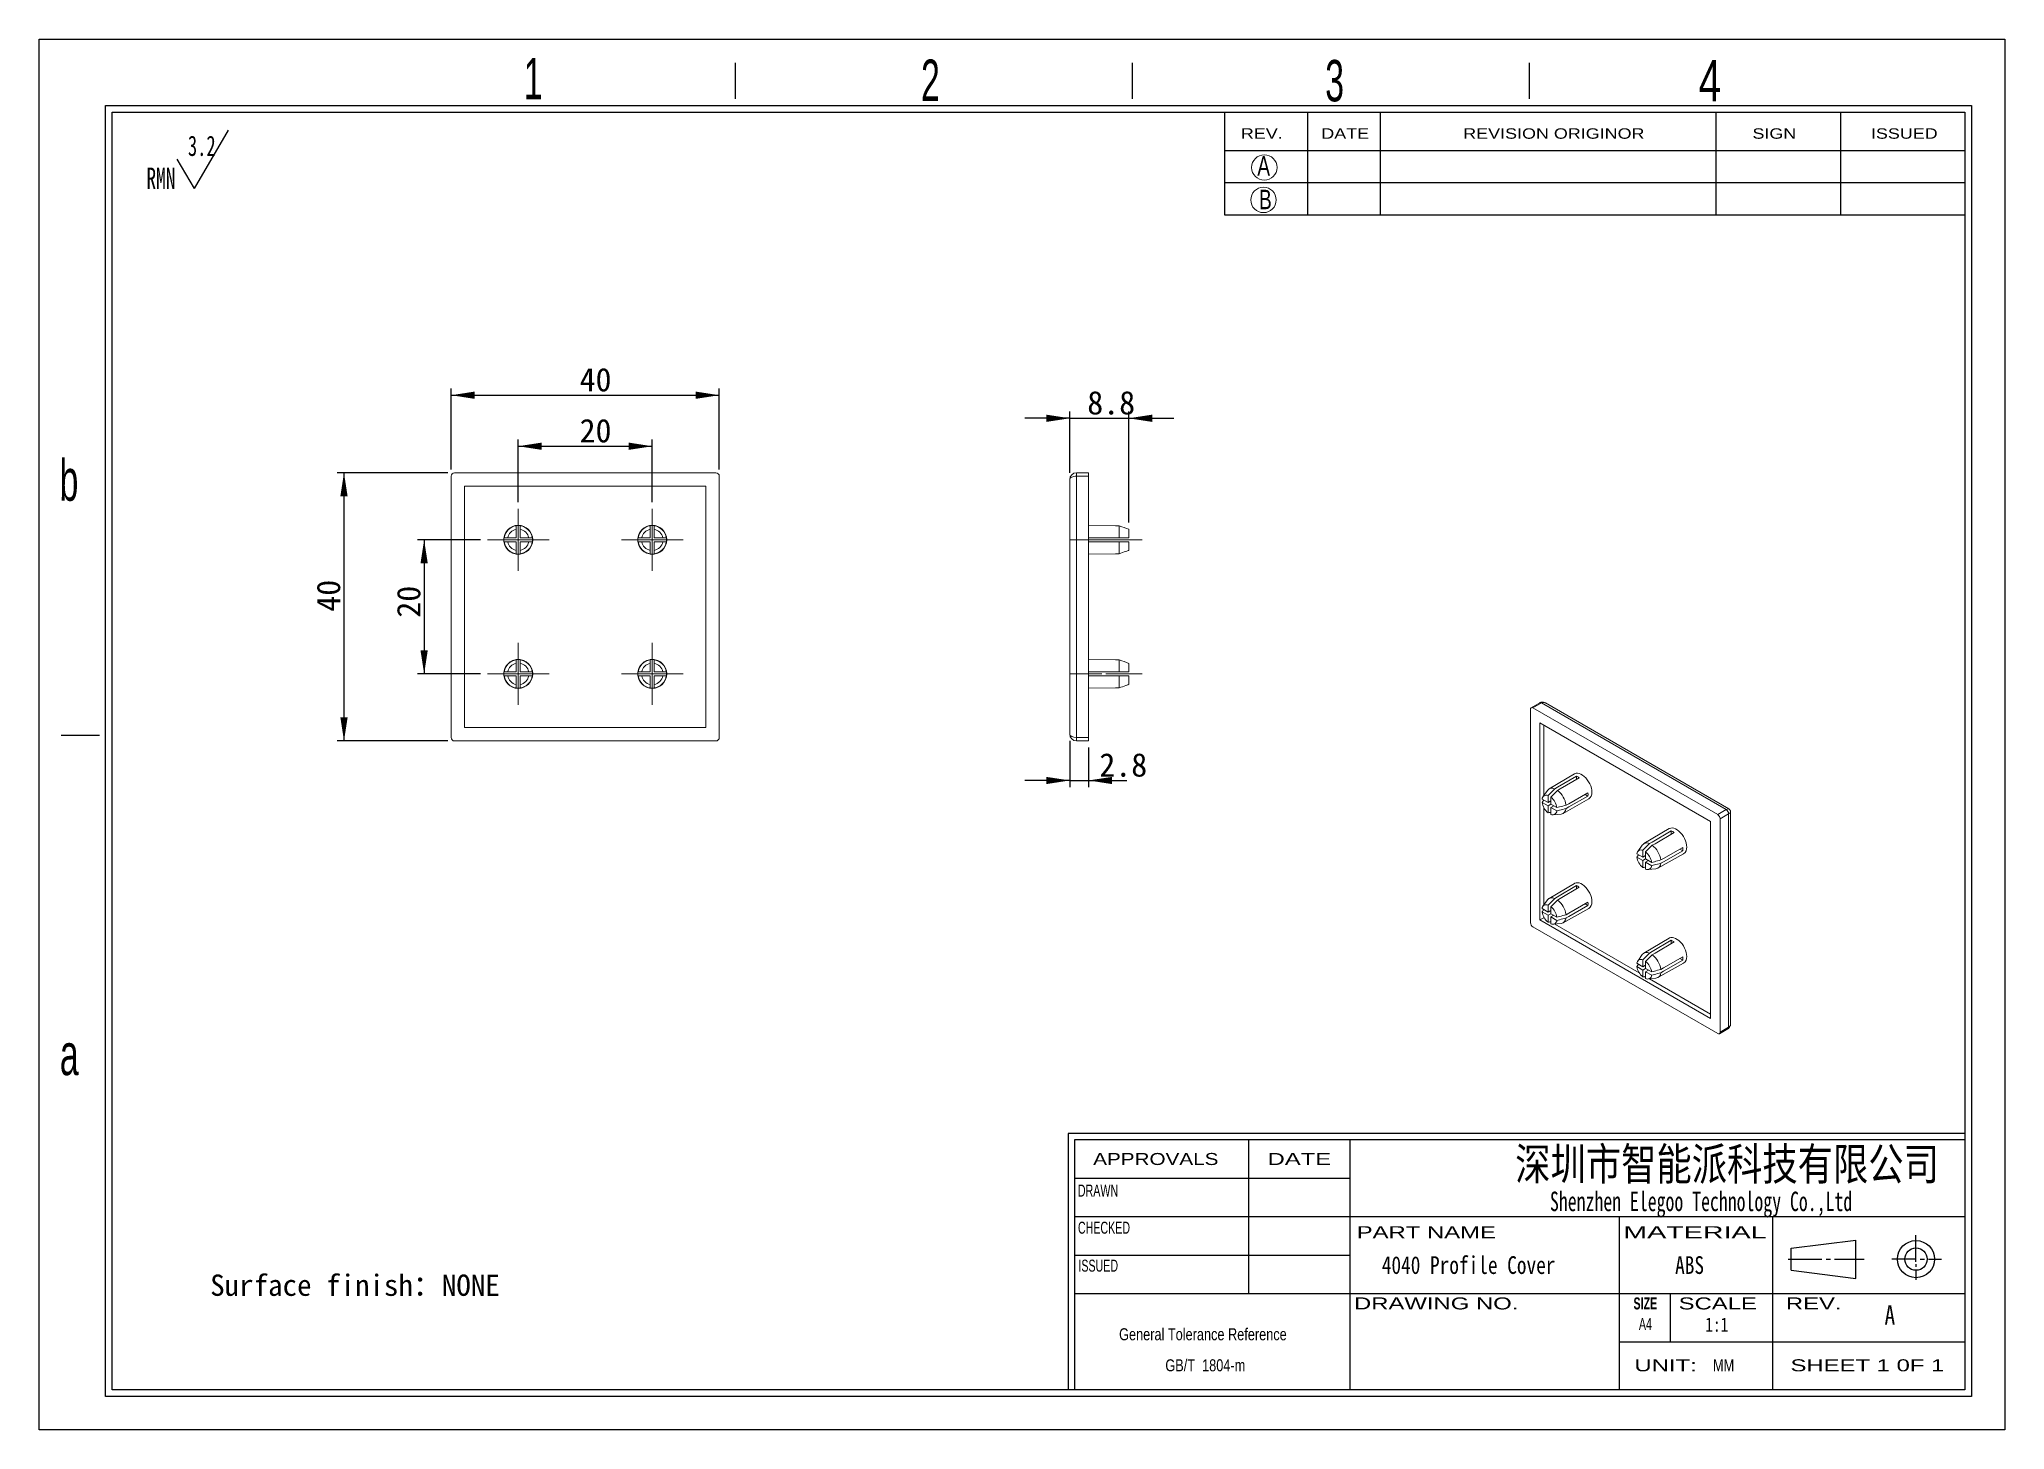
# Model space of a CAD drawing. Header units: millimetres. Extents: x 2 to 295, y 1 to 209.
import ezdxf

# ---------------------------------------------------------------- set-up
doc = ezdxf.new("R2010")
doc.units = ezdxf.units.MM
doc.linetypes.add('CENTER', pattern=[10.16, 6.35, -1.27, 1.27, -1.27])
doc.linetypes.add('CENTERX2', pattern=[20.32, 12.7, -2.54, 2.54, -2.54])
doc.layers.add('DIM', color=5, linetype='Continuous')
doc.layers.add('SLD-0', color=179, linetype='Continuous')
doc.layers.add('中心线', color=1, linetype='CENTER', lineweight=15)
doc.styles.add('SLDTEXTSTYLE0', font='SIMSUN.TTC', dxfattribs={"width": 0.67})
doc.styles.add('SLDTEXTSTYLE1', font='SIMSUN.TTC', dxfattribs={"width": 0.8})
doc.styles.add('SLDTEXTSTYLE10', font='ARIAL.TTF', dxfattribs={"width": 1.2324})
doc.styles.add('SLDTEXTSTYLE11', font='ARIAL.TTF', dxfattribs={"width": 1.7064})
doc.styles.add('SLDTEXTSTYLE12', font='SIMSUN.TTC', dxfattribs={"width": 0.8, "bigfont": 'bigfont'})
doc.styles.add('SLDTEXTSTYLE13', font='SIMKAI.TTF', dxfattribs={"width": 0.67})
doc.styles.add('SLDTEXTSTYLE14', font='SIMSUN.TTC')
doc.styles.add('SLDTEXTSTYLE2', font='SIMSUN.TTC', dxfattribs={"width": 0.8})
doc.styles.add('SLDTEXTSTYLE3', font='SIMSUN.TTC', dxfattribs={"bigfont": 'bigfont'})
doc.styles.add('SLDTEXTSTYLE4', font='ARIAL.TTF', dxfattribs={"width": 0.63516})
doc.styles.add('SLDTEXTSTYLE5', font='GOTHIC.TTF', dxfattribs={"width": 0.7304})
doc.styles.add('SLDTEXTSTYLE6', font='GOTHIC.TTF', dxfattribs={"width": 0.61171})
doc.styles.add('SLDTEXTSTYLE7', font='ARIALBD.TTF', dxfattribs={"width": 0.63516})
doc.styles.add('SLDTEXTSTYLE8', font='ARIAL.TTF', dxfattribs={"width": 1.422})
doc.styles.add('SLDTEXTSTYLE9', font='ARIAL.TTF', dxfattribs={"width": 0.7584})
doc.dimstyles.new('SLDDIMSTYLE0', dxfattribs={"dimtxt": 3.5, "dimasz": 3.5, "dimexe": 0, "dimexo": 0.0625, "dimgap": 0.875, "dimtad": 2, "dimrnd": 1e-09, "dimzin": 12, "dimdsep": 46, "dimtxsty": 'SLDTEXTSTYLE0', "dimsah": 1, "dimcen": 0.09, "dimadec": 0, "dimazin": 3, "dimtfac": 1, "dimtofl": 0, "dimtmove": 0, "dimatfit": 3, "dimfxl": 0, "dimfrac": 2, "dimtolj": 1, "dimtzin": 12, "dimarcsym": 0})
doc.dimstyles.new('SLDDIMSTYLE1', dxfattribs={"dimtxt": 3.5, "dimasz": 3.5, "dimexe": 0, "dimexo": 0.0625, "dimgap": 0.875, "dimtad": 2, "dimrnd": 1e-09, "dimzin": 12, "dimdsep": 46, "dimtxsty": 'SLDTEXTSTYLE0', "dimsah": 1, "dimcen": 0.09, "dimadec": 0, "dimazin": 3, "dimtfac": 1, "dimtmove": 0, "dimatfit": 0, "dimfxl": 0, "dimfrac": 2, "dimtolj": 1, "dimtzin": 12, "dimarcsym": 0})

# ---------------------------------------------------------------- blocks, each defined once
blk = doc.blocks.new('SW_NOTE_0')
at = {"layer": 'SLD-0', "color": 0}
for q in [(12.27, 9.26), (4.6, 4.92)]:
    blk.add_line((7.16, 0.59), q, dxfattribs=at)
at = {"layer": 'SLD-0', "color": 0, "attachment_point": 1, "style": 'SLDTEXTSTYLE0'}
for s, insert, char_height in [('3.2', (6.19, 8.45), 3.032), ('RMN', (0, 3.69), 3.175)]:
    blk.add_mtext(s, dxfattribs=dict(at, insert=insert, char_height=char_height))
blk = doc.blocks.new('SW_NOTE_1')
at = {"layer": 'SLD-0', "color": 0, "char_height": 1.7927, "attachment_point": 2, "style": 'SLDTEXTSTYLE9'}
for s, insert in [('General Tolerance Reference ', (13.02, 2.31)), (' GB/T  1804-m', (13.11, -2.32))]:
    blk.add_mtext(s, dxfattribs=dict(at, insert=insert))
blk = doc.blocks.new('_D')
at = {"layer": 'DIM'}
for p, q in [((62.78, 144.02), (46.28, 144.02)), ((47.28, 144.02), (47.28, 104.02)), ((62.78, 104.02), (46.28, 104.02))]:
    blk.add_line(p, q, dxfattribs=at)
for points in [[(47.28, 144.02), (46.74, 140.52), (47.82, 140.52)], [(47.28, 104.02), (47.82, 107.52), (46.74, 107.52)]]:
    blk.add_solid(points, dxfattribs=at)
at = {"layer": 'DIM', "insert": (43.21, 123.3), "char_height": 3.5, "attachment_point": 1, "rotation": 90, "style": 'SLDTEXTSTYLE14'}
blk.add_mtext('40', dxfattribs=at)
blk = doc.blocks.new('_D_1')
at = {"layer": 'DIM'}
for p, q in [((63.28, 144.52), (63.28, 156.59)), ((63.28, 155.59), (103.28, 155.59)), ((103.28, 144.52), (103.28, 156.59))]:
    blk.add_line(p, q, dxfattribs=at)
for points in [[(63.28, 155.59), (66.78, 155.05), (66.78, 156.13)], [(103.28, 155.59), (99.78, 156.13), (99.78, 155.05)]]:
    blk.add_solid(points, dxfattribs=at)
at = {"layer": 'DIM', "insert": (82.44, 159.66), "char_height": 3.5, "attachment_point": 1, "style": 'SLDTEXTSTYLE14'}
blk.add_mtext('40', dxfattribs=at)
blk = doc.blocks.new('_D_2')
at = {"layer": 'DIM'}
for p, q in [((73.28, 139.63), (73.28, 148.98)), ((73.28, 147.98), (93.28, 147.98)), ((93.28, 139.63), (93.28, 148.98))]:
    blk.add_line(p, q, dxfattribs=at)
for points in [[(73.28, 147.98), (76.78, 147.44), (76.78, 148.52)], [(93.28, 147.98), (89.78, 148.52), (89.78, 147.44)]]:
    blk.add_solid(points, dxfattribs=at)
at = {"layer": 'DIM', "insert": (82.44, 152.06), "char_height": 3.5, "attachment_point": 1, "style": 'SLDTEXTSTYLE14'}
blk.add_mtext('20', dxfattribs=at)
blk = doc.blocks.new('_D_3')
at = {"layer": 'DIM'}
for p, q in [((67.67, 134.02), (58.24, 134.02)), ((59.24, 134.02), (59.24, 114.02)), ((67.67, 114.02), (58.24, 114.02))]:
    blk.add_line(p, q, dxfattribs=at)
for points in [[(59.24, 134.02), (58.7, 130.52), (59.78, 130.52)], [(59.24, 114.02), (59.78, 117.52), (58.7, 117.52)]]:
    blk.add_solid(points, dxfattribs=at)
at = {"layer": 'DIM', "insert": (55.17, 122.41), "char_height": 3.5, "attachment_point": 1, "rotation": 90, "style": 'SLDTEXTSTYLE14'}
blk.add_mtext('20', dxfattribs=at)
blk = doc.blocks.new('SW_CENTERMARKSYMBOL_0')
at = {"layer": '中心线', "color": 0}
for p, q in [((0, 2.5), (0, 4.61)), ((-2.5, 0), (-4.61, 0)), ((0, 0), (-2.5, 0)), ((0, 0), (0, 2.5)), ((0, 0), (0, -2.5)), ((0, 0), (2.5, 0)), ((2.5, 0), (4.61, 0)), ((0, -2.5), (0, -4.61))]:
    blk.add_line(p, q, dxfattribs=at)
blk = doc.blocks.new('SW_CENTERMARKSYMBOL_1')
at = {"layer": '中心线', "color": 0}
for p, q in [((0, 2.5), (0, 4.61)), ((-2.5, 0), (-4.61, 0)), ((0, 0), (-2.5, 0)), ((0, 0), (0, 2.5)), ((0, 0), (0, -2.5)), ((0, 0), (2.5, 0)), ((2.5, 0), (4.61, 0)), ((0, -2.5), (0, -4.61))]:
    blk.add_line(p, q, dxfattribs=at)
blk = doc.blocks.new('SW_CENTERMARKSYMBOL_2')
at = {"layer": '中心线', "color": 0}
for p, q in [((0, 2.5), (0, 4.61)), ((-2.5, 0), (-4.61, 0)), ((0, 0), (-2.5, 0)), ((0, 0), (0, 2.5)), ((0, 0), (0, -2.5)), ((0, 0), (2.5, 0)), ((2.5, 0), (4.61, 0)), ((0, -2.5), (0, -4.61))]:
    blk.add_line(p, q, dxfattribs=at)
blk = doc.blocks.new('SW_CENTERMARKSYMBOL_3')
at = {"layer": '中心线', "color": 0}
for p, q in [((0, 2.5), (0, 4.61)), ((-2.5, 0), (-4.61, 0)), ((0, 0), (-2.5, 0)), ((0, 0), (0, 2.5)), ((0, 0), (0, -2.5)), ((0, 0), (2.5, 0)), ((2.5, 0), (4.61, 0)), ((0, -2.5), (0, -4.61))]:
    blk.add_line(p, q, dxfattribs=at)
blk = doc.blocks.new('_D_4')
at = {"layer": 'DIM'}
for p, q in [((155.59, 144.02), (155.59, 153.15)), ((164.39, 136.59), (164.39, 153.15)), ((155.59, 152.15), (148.86, 152.15)), ((155.59, 152.15), (164.39, 152.15)), ((164.39, 152.15), (171.12, 152.15))]:
    blk.add_line(p, q, dxfattribs=at)
for points in [[(155.59, 152.15), (152.09, 152.69), (152.09, 151.61)], [(164.39, 152.15), (167.89, 151.61), (167.89, 152.69)]]:
    blk.add_solid(points, dxfattribs=at)
at = {"layer": 'DIM', "insert": (158.2, 156.22), "char_height": 3.5, "attachment_point": 1, "style": 'SLDTEXTSTYLE14'}
blk.add_mtext('8.8', dxfattribs=at)
blk = doc.blocks.new('_D_5')
at = {"layer": 'DIM'}
for p, q in [((155.59, 104.02), (155.59, 97.13)), ((158.39, 103.02), (158.39, 97.13)), ((155.59, 98.13), (148.86, 98.13)), ((155.59, 98.13), (158.39, 98.13)), ((158.39, 98.13), (164.09, 98.13))]:
    blk.add_line(p, q, dxfattribs=at)
for points in [[(155.59, 98.13), (152.09, 98.66), (152.09, 97.59)], [(158.39, 98.13), (161.89, 97.59), (161.89, 98.66)]]:
    blk.add_solid(points, dxfattribs=at)
at = {"layer": 'DIM', "insert": (160, 102.2), "char_height": 3.5, "attachment_point": 1, "style": 'SLDTEXTSTYLE14'}
blk.add_mtext('2.8', dxfattribs=at)

msp = doc.modelspace()

# ---------------------------------------------------------------- linework, layer by layer
at = {"color": 7, "linetype": 'Continuous', "lineweight": 15}
for p, q in [((102.783, 144.022), (63.783, 144.022)), ((156.589, 144.022), (156.589, 143.522)), ((156.589, 144.022), (158.389, 144.022)), ((158.389, 144.022), (158.389, 143.522)), ((63.283, 143.522), (63.283, 104.522)), ((101.283, 142.022), (65.283, 142.022)), ((65.283, 142.022), (65.283, 106.022)), ((101.283, 106.022), (101.283, 142.022)), ((103.283, 143.522), (103.283, 104.522)), ((155.589, 105.022), (155.589, 143.022)), ((156.589, 143.522), (156.589, 104.522)), ((158.389, 143.522), (156.589, 143.522)), ((158.389, 143.522), (158.389, 104.522)), ((72.983, 136.151), (72.983, 136.111)), ((72.983, 135.591), (72.983, 134.322)), ((73.583, 136.151), (73.583, 136.111)), ((73.583, 135.591), (73.583, 134.322)), ((92.983, 136.111), (92.983, 136.151)), ((92.983, 135.591), (92.983, 134.322)), ((93.583, 136.111), (93.583, 136.151)), ((93.583, 135.591), (93.583, 134.322)), ((162.981, 134.322), (162.981, 136.111)), ((164.389, 135.591), (164.389, 134.322)), ((71.154, 134.322), (71.195, 134.322)), ((71.154, 133.722), (71.195, 133.722)), ((71.714, 134.322), (72.983, 134.322)), ((71.714, 133.722), (72.983, 133.722)), ((72.983, 133.722), (72.983, 132.453)), ((73.583, 134.322), (74.853, 134.322)), ((73.583, 133.722), (73.583, 132.453)), ((73.583, 133.722), (74.853, 133.722)), ((75.372, 134.322), (75.412, 134.322)), ((75.372, 133.722), (75.412, 133.722)), ((91.195, 134.322), (91.154, 134.322)), ((91.195, 133.722), (91.154, 133.722)), ((91.714, 134.322), (92.983, 134.322)), ((91.714, 133.722), (92.983, 133.722)), ((92.983, 133.722), (92.983, 132.453)), ((93.583, 134.322), (94.853, 134.322)), ((93.583, 133.722), (93.583, 132.453)), ((93.583, 133.722), (94.853, 133.722)), ((95.412, 134.322), (95.372, 134.322)), ((95.412, 133.722), (95.372, 133.722)), ((158.389, 134.322), (162.981, 134.322)), ((158.389, 133.722), (162.981, 133.722)), ((162.981, 131.934), (162.981, 133.722)), ((164.389, 133.722), (164.389, 132.453)), ((72.983, 131.934), (72.983, 131.893)), ((73.583, 131.934), (73.583, 131.893)), ((92.983, 131.893), (92.983, 131.934)), ((93.583, 131.893), (93.583, 131.934)), ((72.983, 116.111), (72.983, 116.151)), ((72.983, 115.591), (72.983, 114.322)), ((73.583, 116.111), (73.583, 116.151)), ((73.583, 115.591), (73.583, 114.322)), ((92.983, 116.151), (92.983, 116.111)), ((92.983, 115.591), (92.983, 114.322)), ((93.583, 116.151), (93.583, 116.111)), ((93.583, 115.591), (93.583, 114.322)), ((162.981, 114.322), (162.981, 116.111)), ((164.389, 115.591), (164.389, 114.322)), ((71.195, 114.322), (71.154, 114.322)), ((71.195, 113.722), (71.154, 113.722)), ((71.714, 114.322), (72.983, 114.322)), ((71.714, 113.722), (72.983, 113.722)), ((72.983, 113.722), (72.983, 112.453)), ((72.983, 111.893), (72.983, 111.934)), ((73.583, 114.322), (74.853, 114.322)), ((73.583, 113.722), (73.583, 112.453)), ((73.583, 113.722), (74.853, 113.722)), ((73.583, 111.893), (73.583, 111.934)), ((75.412, 114.322), (75.372, 114.322)), ((75.412, 113.722), (75.372, 113.722)), ((91.154, 114.322), (91.195, 114.322)), ((91.154, 113.722), (91.195, 113.722)), ((91.714, 114.322), (92.983, 114.322)), ((91.714, 113.722), (92.983, 113.722)), ((92.983, 113.722), (92.983, 112.453)), ((92.983, 111.934), (92.983, 111.893)), ((93.583, 114.322), (94.853, 114.322)), ((93.583, 113.722), (93.583, 112.453)), ((93.583, 113.722), (94.853, 113.722)), ((93.583, 111.934), (93.583, 111.893)), ((95.372, 114.322), (95.412, 114.322)), ((95.372, 113.722), (95.412, 113.722)), ((162.981, 114.322), (158.389, 114.322)), ((162.981, 113.722), (158.389, 113.722)), ((162.981, 111.934), (162.981, 113.722)), ((164.389, 113.722), (164.389, 112.453)), ((224.345, 108.756), (224.345, 76.911)), ((225.721, 109.72), (224.448, 108.985)), ((225.971, 109.695), (224.698, 108.96)), ((252.275, 93.04), (224.698, 108.96)), ((253.548, 93.775), (225.971, 109.695)), ((253.945, 93.884), (226.574, 109.685)), ((65.283, 106.022), (101.283, 106.022)), ((251.215, 92.02), (225.759, 106.715)), ((225.759, 106.715), (225.759, 77.319)), ((226.325, 106.388), (226.325, 95.869)), ((102.783, 104.022), (63.783, 104.022)), ((156.589, 104.522), (156.589, 104.022)), ((156.589, 104.522), (158.389, 104.522)), ((158.389, 104.022), (156.589, 104.022)), ((158.389, 104.522), (158.389, 104.022)), ((230.896, 99.108), (227.107, 96.866)), ((231.204, 98.778), (231.204, 98.284)), ((226.063, 95.353), (226.961, 94.835)), ((226.063, 94.863), (226.961, 94.345)), ((226.877, 96.651), (226.196, 95.686)), ((226.325, 94.096), (226.325, 79.538)), ((226.961, 95.872), (226.961, 94.835)), ((226.961, 94.835), (227.385, 95.08)), ((226.961, 94.345), (227.385, 94.59)), ((226.961, 94.345), (226.961, 93.309)), ((227.385, 95.627), (227.385, 94.59)), ((227.385, 94.59), (228.283, 94.072)), ((227.385, 94.1), (227.81, 94.345)), ((227.385, 94.1), (228.283, 93.582)), ((227.385, 94.1), (227.385, 93.064)), ((229.217, 93.211), (233.053, 95.372)), ((232.493, 96.05), (232.921, 95.803)), ((227.739, 93.012), (228.916, 93.12)), ((245.038, 90.944), (241.249, 88.702)), ((251.215, 62.624), (251.215, 92.02)), ((252.275, 93.04), (253.548, 93.775)), ((253.902, 93.163), (252.629, 92.428)), ((252.629, 92.428), (252.629, 60.583)), ((253.902, 61.318), (253.902, 93.163)), ((254.195, 61.845), (254.195, 93.451)), ((241.02, 88.487), (240.338, 87.522)), ((245.346, 90.614), (245.346, 90.12)), ((240.206, 87.189), (241.103, 86.671)), ((240.206, 86.699), (241.103, 86.181)), ((241.103, 87.707), (241.103, 86.671)), ((241.103, 86.671), (241.527, 86.916)), ((241.103, 86.181), (241.527, 86.426)), ((241.103, 86.181), (241.103, 85.145)), ((241.527, 87.463), (241.527, 86.426)), ((241.527, 86.426), (242.425, 85.908)), ((241.527, 85.936), (241.952, 86.181)), ((241.527, 85.936), (242.425, 85.418)), ((241.527, 85.936), (241.527, 84.9)), ((243.359, 85.047), (247.195, 87.208)), ((246.635, 87.886), (247.063, 87.639)), ((230.896, 82.777), (227.107, 80.535)), ((231.204, 82.447), (231.204, 81.953)), ((241.881, 84.848), (243.058, 84.956)), ((226.877, 80.32), (226.196, 79.355)), ((226.961, 79.541), (226.961, 78.504)), ((227.385, 79.296), (227.385, 78.259)), ((232.493, 79.719), (232.921, 79.472)), ((252.275, 60.379), (224.698, 76.299)), ((226.325, 77.646), (225.759, 77.319)), ((225.759, 77.319), (251.215, 62.624)), ((226.063, 79.022), (226.961, 78.504)), ((226.063, 78.532), (226.961, 78.014)), ((226.325, 77.766), (226.325, 77.646)), ((226.325, 77.646), (226.428, 77.586)), ((226.961, 78.504), (227.385, 78.749)), ((226.961, 78.014), (227.385, 78.259)), ((226.961, 78.014), (226.961, 76.978)), ((227.385, 78.259), (228.283, 77.741)), ((227.385, 77.769), (227.81, 78.014)), ((227.385, 77.769), (228.283, 77.251)), ((227.385, 77.769), (227.385, 76.733)), ((227.739, 76.681), (228.916, 76.789)), ((227.961, 76.701), (240.57, 69.422)), ((229.217, 76.88), (233.053, 79.041)), ((245.038, 74.613), (241.249, 72.371)), ((245.346, 74.283), (245.346, 73.789)), ((240.206, 70.858), (241.103, 70.34)), ((241.02, 72.156), (240.338, 71.191)), ((241.103, 71.377), (241.103, 70.34)), ((241.103, 70.34), (241.527, 70.585)), ((241.527, 71.132), (241.527, 70.095)), ((243.359, 68.716), (247.195, 70.877)), ((246.635, 71.555), (247.063, 71.308)), ((240.206, 70.368), (241.103, 69.85)), ((241.103, 69.85), (241.527, 70.095)), ((241.103, 69.85), (241.103, 68.814)), ((241.527, 70.095), (242.425, 69.577)), ((241.527, 69.605), (241.952, 69.85)), ((241.527, 69.605), (242.425, 69.087)), ((241.527, 69.605), (241.527, 68.569)), ((241.881, 68.517), (243.058, 68.625)), ((242.103, 68.537), (251.215, 63.277)), ((252.525, 60.354), (253.798, 61.089)), ((252.629, 60.583), (253.902, 61.318))]:
    msp.add_line(p, q, dxfattribs=at)
at = {"color": 7, "linetype": 'Continuous', "lineweight": 15, "flags": 128}
for points in [[(158.389, 136.151), (162.411, 136.116), (162.981, 136.111)], [(162.981, 131.934), (162.411, 131.929), (158.389, 131.893)], [(162.981, 116.111), (162.411, 116.116), (158.389, 116.151)], [(158.389, 111.893), (162.411, 111.929), (162.981, 111.934)], [(231.204, 98.778), (228.36, 97.107), (227.956, 96.87)], [(231.628, 98.533), (228.784, 96.862), (228.38, 96.625)], [(233.507, 96.363), (233.486, 96.665), (233.424, 96.983), (233.323, 97.307), (233.185, 97.63), (233.014, 97.943), (232.816, 98.236), (232.594, 98.503), (232.356, 98.735), (232.107, 98.926), (231.855, 99.071), (231.607, 99.167), (231.369, 99.21), (231.147, 99.2), (230.948, 99.136), (230.896, 99.108)], [(229.645, 94.435), (230.052, 94.666), (232.921, 96.293)], [(229.645, 93.945), (230.052, 94.176), (232.921, 95.803)], [(247.649, 88.199), (247.628, 88.501), (247.566, 88.819), (247.465, 89.143), (247.327, 89.466), (247.157, 89.779), (246.958, 90.072), (246.736, 90.339), (246.498, 90.571), (246.249, 90.762), (245.998, 90.907), (245.749, 91.003), (245.511, 91.046), (245.289, 91.035), (245.091, 90.972), (245.038, 90.944)], [(242.098, 88.706), (242.502, 88.943), (245.346, 90.614)], [(242.523, 88.461), (242.926, 88.698), (245.77, 90.369)], [(247.063, 88.129), (244.194, 86.501), (243.787, 86.271)], [(247.063, 87.639), (244.194, 86.012), (243.787, 85.781)], [(227.956, 80.539), (228.36, 80.776), (231.204, 82.447)], [(228.38, 80.294), (228.784, 80.531), (231.628, 82.202)], [(233.507, 80.032), (233.486, 80.334), (233.424, 80.652), (233.323, 80.977), (233.185, 81.3), (233.014, 81.612), (232.816, 81.906), (232.594, 82.172), (232.356, 82.404), (232.107, 82.595), (231.855, 82.741), (231.607, 82.836), (231.369, 82.879), (231.147, 82.869), (230.948, 82.805), (230.896, 82.777)], [(232.921, 79.962), (230.052, 78.335), (229.645, 78.104)], [(232.921, 79.472), (230.052, 77.845), (229.645, 77.614)], [(245.346, 74.283), (242.502, 72.612), (242.098, 72.375)], [(245.77, 74.038), (242.926, 72.367), (242.523, 72.13)], [(247.649, 71.868), (247.628, 72.17), (247.566, 72.488), (247.465, 72.813), (247.327, 73.136), (247.157, 73.448), (246.958, 73.741), (246.736, 74.008), (246.498, 74.24), (246.249, 74.431), (245.998, 74.577), (245.749, 74.672), (245.511, 74.715), (245.289, 74.705), (245.091, 74.641), (245.038, 74.613)], [(243.787, 69.94), (244.194, 70.171), (247.063, 71.798)], [(243.787, 69.45), (244.194, 69.681), (247.063, 71.308)]]:
    msp.add_lwpolyline(points, dxfattribs=at)
at = {"color": 7, "linetype": 'Continuous', "lineweight": 15}
for centre in [(73.283, 134.022), (93.283, 134.022), (73.283, 114.022), (93.283, 114.022)]:
    msp.add_circle(centre, 2.157, dxfattribs=at)
for centre, radius, start, end in [((63.783, 143.522), 0.5, 90, 180), ((102.783, 143.522), 0.5, 0, 90), ((156.589, 143.022), 1, 90, 180), ((73.283, 134.022), 2.11, 98.17432, 171.82568), ((73.283, 134.022), 1.598, 100.82309, 169.17691), ((73.283, 134.022), 2.15, 81.97907, 98.02093), ((73.283, 134.022), 2.11, 8.17432, 81.82568), ((73.283, 134.022), 1.598, 10.82309, 79.17691), ((93.283, 134.022), 2.11, 98.17432, 171.82568), ((93.283, 134.022), 1.598, 100.82309, 169.17691), ((93.283, 134.022), 2.15, 81.97907, 98.02093), ((93.283, 134.022), 2.11, 8.17432, 81.82568), ((93.283, 134.022), 1.598, 10.82309, 79.17691), ((73.283, 134.022), 2.15, 171.97907, 188.02093), ((73.283, 134.022), 2.11, 188.17432, 261.82568), ((73.283, 134.022), 1.598, 190.82309, 259.17691), ((73.283, 134.022), 1.598, 280.82309, 349.17691), ((73.283, 134.022), 2.11, 278.17432, 351.82568), ((73.283, 134.022), 2.15, 351.97907, 8.02093), ((93.283, 134.022), 2.15, 171.97907, 188.02093), ((93.283, 134.022), 2.11, 188.17432, 261.82568), ((93.283, 134.022), 1.598, 190.82309, 259.17691), ((93.283, 134.022), 1.598, 280.82309, 349.17691), ((93.283, 134.022), 2.11, 278.17432, 351.82568), ((93.283, 134.022), 2.15, 351.97907, 8.02093), ((73.283, 134.022), 2.15, 261.97907, 278.02093), ((93.283, 134.022), 2.15, 261.97907, 278.02093), ((73.283, 114.022), 2.11, 98.17432, 171.82568), ((73.283, 114.022), 1.598, 100.82309, 169.17691), ((73.283, 114.022), 2.15, 81.97907, 98.02093), ((73.283, 114.022), 2.11, 8.17432, 81.82568), ((73.283, 114.022), 1.598, 10.82309, 79.17691), ((93.283, 114.022), 2.11, 98.17432, 171.82568), ((93.283, 114.022), 1.598, 100.82309, 169.17691), ((93.283, 114.022), 2.15, 81.97907, 98.02093), ((93.283, 114.022), 2.11, 8.17432, 81.82568), ((93.283, 114.022), 1.598, 10.82309, 79.17691), ((73.283, 114.022), 2.15, 171.97907, 188.02093), ((73.283, 114.022), 2.11, 188.17432, 261.82568), ((73.283, 114.022), 1.598, 190.82309, 259.17691), ((73.283, 114.022), 2.15, 261.97907, 278.02093), ((73.283, 114.022), 2.11, 278.17432, 351.82568), ((73.283, 114.022), 1.598, 280.82309, 349.17691), ((73.283, 114.022), 2.15, 351.97907, 8.02093), ((93.283, 114.022), 2.15, 171.97907, 188.02093), ((93.283, 114.022), 2.11, 188.17432, 261.82568), ((93.283, 114.022), 1.598, 190.82309, 259.17691), ((93.283, 114.022), 2.15, 261.97907, 278.02093), ((93.283, 114.022), 2.11, 278.17432, 351.82568), ((93.283, 114.022), 1.598, 280.82309, 349.17691), ((93.283, 114.022), 2.15, 351.97907, 8.02093), ((224.56, 108.791), 0.218, 50.79671, 189.21404), ((63.783, 104.522), 0.5, 180, 270), ((102.783, 104.522), 0.5, 270, 0), ((156.589, 105.022), 1, 180, 270), ((227.546, 96.123), 0.852, 61.2254, 141.70861), ((230.412, 96.917), 2.022, 53.04427, 66.9611), ((226.694, 95.297), 0.633, 65.11659, 174.89416), ((228.609, 95.297), 2.582, 189.66256, 230.33744), ((225.737, 93.639), 2.582, 9.66256, 50.33744), ((226.305, 93.967), 3.373, 7.9776, 52.0224), ((228.793, 93.963), 0.852, 278.28912, 358.78116), ((230.914, 96.048), 2.022, 353.04271, 6.95729), ((232.422, 96.26), 1.09, 305.4111, 5.42662), ((227.652, 93.639), 0.633, 245.11659, 354.89416), ((251.861, 92.393), 0.768, 2.60548, 57.39452), ((253.134, 93.128), 0.768, 2.60548, 57.39452), ((241.688, 87.959), 0.852, 61.2254, 141.70861), ((240.447, 85.803), 3.373, 7.9776, 52.0224), ((244.554, 88.753), 2.022, 53.04427, 66.9611), ((245.056, 87.884), 2.022, 353.04271, 6.95729), ((246.564, 88.096), 1.09, 305.4111, 5.42662), ((240.837, 87.133), 0.633, 65.11659, 174.89416), ((242.751, 87.133), 2.582, 189.66256, 230.33744), ((239.879, 85.475), 2.582, 9.66256, 50.33744), ((241.794, 85.474), 0.633, 245.11659, 354.89416), ((242.935, 85.799), 0.852, 278.28912, 358.78116), ((230.412, 80.586), 2.022, 53.04427, 66.9611), ((226.694, 78.966), 0.633, 65.11659, 174.89416), ((227.546, 79.792), 0.852, 61.2254, 141.70861), ((225.737, 77.308), 2.582, 9.66256, 50.33744), ((226.305, 77.636), 3.373, 7.9776, 52.0224), ((230.914, 79.717), 2.022, 353.04271, 6.95729), ((232.422, 79.929), 1.09, 305.4111, 5.42662), ((225.112, 76.946), 0.768, 182.60548, 237.39452), ((228.609, 78.966), 2.582, 189.66256, 230.33744), ((227.652, 77.308), 0.633, 245.11659, 354.89416), ((228.793, 77.632), 0.852, 278.28912, 358.78116), ((244.554, 72.422), 2.022, 53.04427, 66.9611), ((240.837, 70.802), 0.633, 65.11659, 174.89416), ((241.688, 71.628), 0.852, 61.2254, 141.70861), ((239.879, 69.144), 2.582, 9.66256, 50.33744), ((240.447, 69.472), 3.373, 7.9776, 52.0224), ((245.056, 71.553), 2.022, 353.04271, 6.95729), ((246.564, 71.765), 1.09, 305.4111, 5.42662), ((242.751, 70.802), 2.582, 189.66256, 230.33744), ((241.794, 69.144), 0.633, 245.11659, 354.89416), ((242.935, 69.468), 0.852, 278.28912, 358.78116), ((252.413, 60.548), 0.218, 230.79671, 9.21404)]:
    msp.add_arc(centre, radius, start, end, dxfattribs=at)
at = {"color": 8, "linetype": 'Continuous', "lineweight": 15}
for centre, radius, start, end in [((225.825, 109.491), 0.251, 54.38242, 114.30712), ((253.657, 61.291), 0.246, 305.01333, 6.29885)]:
    msp.add_arc(centre, radius, start, end, dxfattribs=at)
at = {"color": 7, "linetype": 'Continuous', "lineweight": 15}
for centre, start_param, end_param in [((156.589, 143.022), 1.5707963, 3.1415927), ((156.589, 105.022), 3.1415927, 4.712389)]:
    msp.add_ellipse(centre, major_axis=(1, 0), ratio=0.5, start_param=start_param, end_param=end_param, dxfattribs=at)
at = {"color": 8, "linetype": 'Continuous', "lineweight": 15}
for centre, major_axis, ratio, start_param, end_param in [((226.325, 108.674), (-0.134, 1.095), 0.7115205, 5.7917822, 6.5770991), ((253.195, 93.163), (0.768, 0.707), 0.2648379, 0.0863697, 0.8679154), ((253.195, 93.163), (0.997, 0.312), 0.2647105, 5.4152348, 6.1955764), ((253.195, 62.134), (0.882, -0.663), 0.7114991, 5.9891215, 6.7745197)]:
    msp.add_ellipse(centre, major_axis=major_axis, ratio=ratio, start_param=start_param, end_param=end_param, dxfattribs=at)
at = {"color": 7, "linetype": 'Continuous', "lineweight": 15}
for points in [[(72.983, 136.111), (72.983, 135.938), (72.983, 135.765), (72.983, 135.591)], [(73.583, 136.111), (73.583, 135.938), (73.583, 135.765), (73.583, 135.591)], [(92.983, 136.111), (92.983, 135.938), (92.983, 135.765), (92.983, 135.591)], [(93.583, 136.111), (93.583, 135.938), (93.583, 135.765), (93.583, 135.591)], [(162.981, 136.111), (163.451, 135.938), (163.92, 135.765), (164.389, 135.591)], [(71.195, 134.322), (71.367, 134.322), (71.54, 134.322), (71.714, 134.322)], [(71.195, 133.722), (71.367, 133.722), (71.54, 133.722), (71.714, 133.722)], [(91.195, 134.322), (91.367, 134.322), (91.54, 134.322), (91.714, 134.322)], [(91.195, 133.722), (91.367, 133.722), (91.54, 133.722), (91.714, 133.722)], [(162.981, 134.322), (163.451, 134.322), (163.92, 134.322), (164.389, 134.322)], [(162.981, 133.722), (163.451, 133.722), (163.92, 133.722), (164.389, 133.722)], [(72.983, 116.111), (72.983, 115.938), (72.983, 115.765), (72.983, 115.591)], [(73.583, 116.111), (73.583, 115.938), (73.583, 115.765), (73.583, 115.591)], [(92.983, 116.111), (92.983, 115.938), (92.983, 115.765), (92.983, 115.591)], [(93.583, 116.111), (93.583, 115.938), (93.583, 115.765), (93.583, 115.591)], [(162.981, 116.111), (163.451, 115.938), (163.92, 115.765), (164.389, 115.591)], [(71.195, 114.322), (71.367, 114.322), (71.54, 114.322), (71.714, 114.322)], [(71.195, 113.722), (71.367, 113.722), (71.54, 113.722), (71.714, 113.722)], [(91.195, 114.322), (91.367, 114.322), (91.54, 114.322), (91.714, 114.322)], [(91.195, 113.722), (91.367, 113.722), (91.54, 113.722), (91.714, 113.722)], [(162.981, 114.322), (163.451, 114.322), (163.92, 114.322), (164.389, 114.322)], [(162.981, 113.722), (163.451, 113.722), (163.92, 113.722), (164.389, 113.722)], [(227.956, 96.87), (227.624, 96.538), (227.292, 96.205), (226.961, 95.872)], [(228.38, 96.625), (228.049, 96.293), (227.717, 95.96), (227.385, 95.627)], [(242.098, 88.706), (241.766, 88.373), (241.435, 88.041), (241.103, 87.707)], [(242.523, 88.461), (242.191, 88.129), (241.859, 87.796), (241.527, 87.463)], [(227.956, 80.539), (227.624, 80.207), (227.292, 79.874), (226.961, 79.541)], [(228.38, 80.294), (228.049, 79.962), (227.717, 79.629), (227.385, 79.296)], [(242.098, 72.375), (241.766, 72.043), (241.435, 71.71), (241.103, 71.377)], [(242.523, 72.13), (242.191, 71.798), (241.859, 71.465), (241.527, 71.132)]]:
    msp.add_open_spline(points, degree=3, dxfattribs=at)
for points, knots in [([(72.983, 132.453), (72.983, 132.402), (72.983, 132.351), (72.983, 132.301), (72.983, 132.178), (72.983, 132.056), (72.983, 131.934)], [0.0021653655, 0.0021653655, 0.0021653655, 0.0021653655, 0.0026042679, 0.0026042679, 0.0026042679, 0.0036655691, 0.0036655691, 0.0036655691, 0.0036655691]), ([(73.583, 132.453), (73.583, 132.402), (73.583, 132.351), (73.583, 132.301), (73.583, 132.178), (73.583, 132.056), (73.583, 131.934)], [0.0021653655, 0.0021653655, 0.0021653655, 0.0021653655, 0.0026042679, 0.0026042679, 0.0026042679, 0.0036655691, 0.0036655691, 0.0036655691, 0.0036655691]), ([(74.853, 134.322), (74.903, 134.322), (74.954, 134.322), (75.005, 134.322), (75.127, 134.322), (75.25, 134.322), (75.372, 134.322)], [0.0021653655, 0.0021653655, 0.0021653655, 0.0021653655, 0.0026042679, 0.0026042679, 0.0026042679, 0.0036655691, 0.0036655691, 0.0036655691, 0.0036655691]), ([(74.853, 133.722), (74.903, 133.722), (74.954, 133.722), (75.005, 133.722), (75.127, 133.722), (75.25, 133.722), (75.372, 133.722)], [0.0021653655, 0.0021653655, 0.0021653655, 0.0021653655, 0.0026042679, 0.0026042679, 0.0026042679, 0.0036655691, 0.0036655691, 0.0036655691, 0.0036655691]), ([(92.983, 132.453), (92.983, 132.402), (92.983, 132.351), (92.983, 132.301), (92.983, 132.178), (92.983, 132.056), (92.983, 131.934)], [0.0021653655, 0.0021653655, 0.0021653655, 0.0021653655, 0.0026042679, 0.0026042679, 0.0026042679, 0.0036655691, 0.0036655691, 0.0036655691, 0.0036655691]), ([(93.583, 132.453), (93.583, 132.402), (93.583, 132.351), (93.583, 132.301), (93.583, 132.178), (93.583, 132.056), (93.583, 131.934)], [0.0021653655, 0.0021653655, 0.0021653655, 0.0021653655, 0.0026042679, 0.0026042679, 0.0026042679, 0.0036655691, 0.0036655691, 0.0036655691, 0.0036655691]), ([(94.853, 134.322), (94.903, 134.322), (94.954, 134.322), (95.005, 134.322), (95.127, 134.322), (95.25, 134.322), (95.372, 134.322)], [0.0021653655, 0.0021653655, 0.0021653655, 0.0021653655, 0.0026042679, 0.0026042679, 0.0026042679, 0.0036655691, 0.0036655691, 0.0036655691, 0.0036655691]), ([(94.853, 133.722), (94.903, 133.722), (94.954, 133.722), (95.005, 133.722), (95.127, 133.722), (95.25, 133.722), (95.372, 133.722)], [0.0021653655, 0.0021653655, 0.0021653655, 0.0021653655, 0.0026042679, 0.0026042679, 0.0026042679, 0.0036655691, 0.0036655691, 0.0036655691, 0.0036655691]), ([(164.389, 132.453), (164.252, 132.402), (164.114, 132.351), (163.977, 132.301), (163.645, 132.178), (163.313, 132.056), (162.981, 131.934)], [0.0021653655, 0.0021653655, 0.0021653655, 0.0021653655, 0.0026042679, 0.0026042679, 0.0026042679, 0.0036655691, 0.0036655691, 0.0036655691, 0.0036655691]), ([(72.983, 112.453), (72.983, 112.402), (72.983, 112.351), (72.983, 112.301), (72.983, 112.178), (72.983, 112.056), (72.983, 111.934)], [0.0021653655, 0.0021653655, 0.0021653655, 0.0021653655, 0.0026042679, 0.0026042679, 0.0026042679, 0.0036655691, 0.0036655691, 0.0036655691, 0.0036655691]), ([(73.583, 112.453), (73.583, 112.402), (73.583, 112.351), (73.583, 112.301), (73.583, 112.178), (73.583, 112.056), (73.583, 111.934)], [0.0021653655, 0.0021653655, 0.0021653655, 0.0021653655, 0.0026042679, 0.0026042679, 0.0026042679, 0.0036655691, 0.0036655691, 0.0036655691, 0.0036655691]), ([(74.853, 114.322), (74.903, 114.322), (74.954, 114.322), (75.005, 114.322), (75.127, 114.322), (75.25, 114.322), (75.372, 114.322)], [0.0021653655, 0.0021653655, 0.0021653655, 0.0021653655, 0.0026042679, 0.0026042679, 0.0026042679, 0.0036655691, 0.0036655691, 0.0036655691, 0.0036655691]), ([(74.853, 113.722), (74.903, 113.722), (74.954, 113.722), (75.005, 113.722), (75.127, 113.722), (75.25, 113.722), (75.372, 113.722)], [0.0021653655, 0.0021653655, 0.0021653655, 0.0021653655, 0.0026042679, 0.0026042679, 0.0026042679, 0.0036655691, 0.0036655691, 0.0036655691, 0.0036655691]), ([(92.983, 112.453), (92.983, 112.402), (92.983, 112.351), (92.983, 112.301), (92.983, 112.178), (92.983, 112.056), (92.983, 111.934)], [0.0021653655, 0.0021653655, 0.0021653655, 0.0021653655, 0.0026042679, 0.0026042679, 0.0026042679, 0.0036655691, 0.0036655691, 0.0036655691, 0.0036655691]), ([(93.583, 112.453), (93.583, 112.402), (93.583, 112.351), (93.583, 112.301), (93.583, 112.178), (93.583, 112.056), (93.583, 111.934)], [0.0021653655, 0.0021653655, 0.0021653655, 0.0021653655, 0.0026042679, 0.0026042679, 0.0026042679, 0.0036655691, 0.0036655691, 0.0036655691, 0.0036655691]), ([(94.853, 114.322), (94.903, 114.322), (94.954, 114.322), (95.005, 114.322), (95.127, 114.322), (95.25, 114.322), (95.372, 114.322)], [0.0021653655, 0.0021653655, 0.0021653655, 0.0021653655, 0.0026042679, 0.0026042679, 0.0026042679, 0.0036655691, 0.0036655691, 0.0036655691, 0.0036655691]), ([(94.853, 113.722), (94.903, 113.722), (94.954, 113.722), (95.005, 113.722), (95.127, 113.722), (95.25, 113.722), (95.372, 113.722)], [0.0021653655, 0.0021653655, 0.0021653655, 0.0021653655, 0.0026042679, 0.0026042679, 0.0026042679, 0.0036655691, 0.0036655691, 0.0036655691, 0.0036655691]), ([(164.389, 112.453), (164.252, 112.402), (164.114, 112.351), (163.977, 112.301), (163.645, 112.178), (163.313, 112.056), (162.981, 111.934)], [0.0021653655, 0.0021653655, 0.0021653655, 0.0021653655, 0.0026042679, 0.0026042679, 0.0026042679, 0.0036655691, 0.0036655691, 0.0036655691, 0.0036655691]), ([(226.588, 109.671), (226.545, 109.697), (226.443, 109.758), (226.266, 109.81), (226.071, 109.827), (225.884, 109.799), (225.775, 109.746), (225.721, 109.72)], [0, 0, 0, 0, 0.1642397, 0.388568, 0.6001643, 0.8050881, 1, 1, 1, 1]), ([(226.331, 95.199), (226.281, 95.136), (226.192, 95.024), (226.103, 94.913), (226.063, 94.863)], [0, 0, 0, 0, 0.5596346, 1, 1, 1, 1]), ([(228.283, 94.072), (228.416, 94.107), (228.549, 94.143), (228.681, 94.178), (229.003, 94.263), (229.324, 94.349), (229.645, 94.435)], [0.0021653655, 0.0021653655, 0.0021653655, 0.0021653655, 0.0026042679, 0.0026042679, 0.0026042679, 0.0036655691, 0.0036655691, 0.0036655691, 0.0036655691]), ([(228.283, 93.582), (228.416, 93.617), (228.549, 93.653), (228.681, 93.688), (229.003, 93.773), (229.324, 93.859), (229.645, 93.945)], [0.0021653655, 0.0021653655, 0.0021653655, 0.0021653655, 0.0026042679, 0.0026042679, 0.0026042679, 0.0036655691, 0.0036655691, 0.0036655691, 0.0036655691]), ([(254.193, 93.441), (254.194, 93.444), (254.202, 93.494), (254.178, 93.598), (254.116, 93.735), (254.028, 93.834), (253.96, 93.871), (253.937, 93.884)], [0, 0, 0, 0, 0.0153872, 0.2854257, 0.5686268, 0.854014, 1, 1, 1, 1]), ([(226.961, 93.309), (227.058, 93.323), (227.199, 93.344), (227.341, 93.366), (227.385, 93.373)], [0, 0, 0, 0, 0.6861641, 1, 1, 1, 1]), ([(240.473, 87.035), (240.423, 86.972), (240.334, 86.86), (240.245, 86.748), (240.206, 86.699)], [0, 0, 0, 0, 0.5596346, 1, 1, 1, 1]), ([(241.103, 85.145), (241.2, 85.159), (241.341, 85.18), (241.483, 85.202), (241.527, 85.209)], [0, 0, 0, 0, 0.6861641, 1, 1, 1, 1]), ([(242.425, 85.908), (242.558, 85.943), (242.691, 85.979), (242.824, 86.014), (243.145, 86.099), (243.466, 86.185), (243.787, 86.271)], [0.0021653655, 0.0021653655, 0.0021653655, 0.0021653655, 0.0026042679, 0.0026042679, 0.0026042679, 0.0036655691, 0.0036655691, 0.0036655691, 0.0036655691]), ([(242.425, 85.418), (242.558, 85.453), (242.691, 85.489), (242.824, 85.524), (243.145, 85.609), (243.466, 85.695), (243.787, 85.781)], [0.0021653655, 0.0021653655, 0.0021653655, 0.0021653655, 0.0026042679, 0.0026042679, 0.0026042679, 0.0036655691, 0.0036655691, 0.0036655691, 0.0036655691]), ([(226.331, 78.868), (226.281, 78.805), (226.192, 78.694), (226.103, 78.582), (226.063, 78.532)], [0, 0, 0, 0, 0.5596346, 1, 1, 1, 1]), ([(226.961, 76.978), (227.058, 76.993), (227.199, 77.014), (227.341, 77.035), (227.385, 77.042)], [0, 0, 0, 0, 0.6861641, 1, 1, 1, 1]), ([(228.283, 77.741), (228.416, 77.777), (228.549, 77.812), (228.681, 77.847), (229.003, 77.933), (229.324, 78.018), (229.645, 78.104)], [0.0021653655, 0.0021653655, 0.0021653655, 0.0021653655, 0.0026042679, 0.0026042679, 0.0026042679, 0.0036655691, 0.0036655691, 0.0036655691, 0.0036655691]), ([(228.283, 77.251), (228.416, 77.287), (228.549, 77.322), (228.681, 77.357), (229.003, 77.443), (229.324, 77.528), (229.645, 77.614)], [0.0021653655, 0.0021653655, 0.0021653655, 0.0021653655, 0.0026042679, 0.0026042679, 0.0026042679, 0.0036655691, 0.0036655691, 0.0036655691, 0.0036655691]), ([(240.473, 70.704), (240.423, 70.641), (240.334, 70.53), (240.245, 70.418), (240.206, 70.368)], [0, 0, 0, 0, 0.5596346, 1, 1, 1, 1]), ([(241.103, 68.814), (241.2, 68.828), (241.341, 68.85), (241.483, 68.871), (241.527, 68.878)], [0, 0, 0, 0, 0.6861641, 1, 1, 1, 1]), ([(242.425, 69.577), (242.558, 69.612), (242.691, 69.648), (242.824, 69.683), (243.145, 69.768), (243.466, 69.854), (243.787, 69.94)], [0.0021653655, 0.0021653655, 0.0021653655, 0.0021653655, 0.0026042679, 0.0026042679, 0.0026042679, 0.0036655691, 0.0036655691, 0.0036655691, 0.0036655691]), ([(242.425, 69.087), (242.558, 69.123), (242.691, 69.158), (242.824, 69.193), (243.145, 69.279), (243.466, 69.364), (243.787, 69.45)], [0.0021653655, 0.0021653655, 0.0021653655, 0.0021653655, 0.0026042679, 0.0026042679, 0.0026042679, 0.0036655691, 0.0036655691, 0.0036655691, 0.0036655691]), ([(253.798, 61.089), (253.847, 61.122), (253.948, 61.19), (254.064, 61.336), (254.146, 61.507), (254.19, 61.68), (254.19, 61.796), (254.191, 61.846)], [0, 0, 0, 0, 0.1967719, 0.4069909, 0.6154259, 0.8313941, 1, 1, 1, 1])]:
    msp.add_open_spline(points, degree=3, knots=knots, dxfattribs=at)
at = {"layer": 'SLD-0'}
for p, q in [((1.812, 208.674), (295.107, 208.674)), ((1.812, 1.294), (1.812, 208.674)), ((295.107, 208.674), (295.107, 1.294)), ((12.675, 7.219), (12.675, 197.811)), ((12.675, 197.811), (289.181, 197.811)), ((252.017, 197.811), (252.017, 182.514)), ((270.599, 197.811), (270.599, 182.514)), ((289.181, 197.811), (289.181, 7.219)), ((289.181, 7.219), (12.675, 7.219)), ((295.107, 1.294), (1.812, 1.294))]:
    msp.add_line(p, q, dxfattribs=at)
at = {"layer": 'SLD-0', "color": 6, "linetype": 'Continuous'}
for p, q in [((105.701, 199.786), (105.701, 205.169)), ((164.952, 199.786), (164.952, 205.169)), ((224.204, 199.786), (224.204, 205.169)), ((11.687, 6.231), (11.687, 198.799)), ((11.687, 198.799), (290.169, 198.799)), ((290.169, 198.799), (290.169, 6.231)), ((10.805, 104.853), (5.068, 104.853)), ((290.169, 6.231), (11.687, 6.231))]:
    msp.add_line(p, q, dxfattribs=at)
at = {"layer": 'SLD-0', "color": 179, "linetype": 'Continuous'}
for p, q in [((178.659, 197.811), (178.659, 182.514)), ((191.05, 197.811), (191.05, 182.514)), ((201.886, 197.811), (201.886, 182.514)), ((178.659, 192.074), (289.181, 192.074)), ((178.659, 187.294), (289.181, 187.294)), ((178.659, 182.514), (289.181, 182.514)), ((289.181, 45.462), (155.33, 45.462)), ((155.33, 45.462), (155.33, 7.219)), ((289.181, 44.506), (156.286, 44.506)), ((156.286, 44.506), (156.286, 7.219)), ((182.281, 44.506), (182.281, 21.56)), ((197.398, 44.506), (197.398, 7.219)), ((197.398, 38.77), (156.286, 38.77)), ((289.181, 33.033), (156.286, 33.033)), ((237.553, 33.033), (237.553, 7.219)), ((260.499, 7.219), (260.499, 33.033)), ((263.255, 28.354), (272.888, 29.538)), ((272.888, 23.846), (272.888, 29.538)), ((281.869, 26.35), (281.869, 30.316)), ((197.398, 27.297), (156.286, 27.297)), ((262.786, 26.733), (267.83, 26.733)), ((263.255, 25.106), (263.255, 28.354)), ((268.461, 26.733), (269.091, 26.733)), ((269.722, 26.733), (274.136, 26.733)), ((281.869, 26.733), (278.268, 26.733)), ((282.5, 26.733), (283.13, 26.733)), ((283.761, 26.733), (285.653, 26.733)), ((263.255, 25.106), (272.888, 23.846)), ((281.869, 25.966), (281.869, 25.583)), ((281.869, 25.2), (281.869, 23.667)), ((289.181, 21.56), (156.286, 21.56)), ((245.202, 21.56), (245.202, 14.39)), ((237.553, 14.39), (289.181, 14.39))]:
    msp.add_line(p, q, dxfattribs=at)
at = {"layer": 'SLD-0', "lineweight": 0}
for centre in [(184.622, 189.564), (184.499, 184.715)]:
    msp.add_circle(centre, 1.894, dxfattribs=at)
at = {"layer": 'SLD-0', "color": 179, "linetype": 'Continuous'}
for radius in [2.771, 1.669]:
    msp.add_circle((281.869, 26.733), radius, dxfattribs=at)
at = {"layer": '中心线', "linetype": 'CENTERX2', "lineweight": 0}
for p, q in [((155.589, 134.022), (162.981, 134.022)), ((162.981, 134.022), (166.389, 134.022)), ((155.589, 114.022), (160.389, 114.022)), ((160.981, 114.022), (166.389, 114.022))]:
    msp.add_line(p, q, dxfattribs=at)

# ---------------------------------------------------------------- block references
at = {"layer": 'SLD-0'}
msp.add_blockref('SW_NOTE_0', (17.795, 185.858), dxfattribs=at)
at = {"layer": 'SLD-0', "color": 179}
msp.add_blockref('SW_NOTE_1', (162.438, 14.111), dxfattribs=at)
at = {"layer": '中心线'}
for name, p in [('SW_CENTERMARKSYMBOL_0', (73.283, 134.022)), ('SW_CENTERMARKSYMBOL_1', (93.283, 134.022)), ('SW_CENTERMARKSYMBOL_3', (73.283, 114.022)), ('SW_CENTERMARKSYMBOL_2', (93.283, 114.022))]:
    msp.add_blockref(name, p, dxfattribs=at)

# ---------------------------------------------------------------- texts
at = {"color": 7, "linetype": 'Continuous', "lineweight": 0, "insert": (27.319, 24.431), "char_height": 3.175, "attachment_point": 1, "style": 'SLDTEXTSTYLE3'}
msp.add_mtext('Surface finish\\M+18146NONE', dxfattribs=at)
at = {"layer": 'SLD-0'}
for s, insert, char_height, attachment_point, style in [('1', (74.111, 205.899), 6.172, 1, 'SLDTEXTSTYLE6'), ('2', (133.388, 205.655), 6.172, 1, 'SLDTEXTSTYLE6'), ('3', (193.707, 205.593), 6.172, 1, 'SLDTEXTSTYLE6'), ('4', (249.441, 205.587), 6.172, 1, 'SLDTEXTSTYLE5'), ('A', (183.578, 191.252), 2.903, 1, 'SLDTEXTSTYLE5'), ('B', (183.832, 186.237), 2.903, 1, 'SLDTEXTSTYLE5'), ('b', (4.835, 146.019), 6.172, 1, 'SLDTEXTSTYLE6'), ('a', (4.88, 60.351), 6.172, 1, 'SLDTEXTSTYLE6'), ('\\M+1905B圳\\M+18E73\\M+19271\\M+1945C\\M+19468\\M+189C8\\M+18B5A\\M+1974C\\M+18CC0\\M+18CF6\\M+18E69', (253.676, 43.337), 4.82808, 2, 'SLDTEXTSTYLE12'), ('4040 Profile Cover', (215.108, 27.169), 2.64583, 2, 'SLDTEXTSTYLE1'), ('ABS', (248.082, 27.169), 2.6458, 2, 'SLDTEXTSTYLE1'), ('1:1', (252.146, 18.029), 2.1167, 2, 'SLDTEXTSTYLE2'), ('A', (277.178, 19.854), 2.91, 1, 'SLDTEXTSTYLE2')]:
    msp.add_mtext(s, dxfattribs=dict(at, insert=insert, char_height=char_height, attachment_point=attachment_point, style=style))
at = {"layer": 'SLD-0', "color": 179}
for s, insert, char_height, attachment_point, style in [('REV.', (181.129, 195.4), 1.5536, 1, 'SLDTEXTSTYLE10'), ('DATE', (193.126, 195.4), 1.5536, 1, 'SLDTEXTSTYLE10'), ('REVISION ORIGINOR', (214.308, 195.4), 1.55363, 1, 'SLDTEXTSTYLE10'), ('SIGN', (257.466, 195.4), 1.5536, 1, 'SLDTEXTSTYLE10'), ('ISSUED', (275.148, 195.4), 1.5536, 1, 'SLDTEXTSTYLE10'), ('APPROVALS', (168.427, 42.563), 1.7927, 2, 'SLDTEXTSTYLE10'), ('DATE', (189.85, 42.563), 1.7927, 2, 'SLDTEXTSTYLE8'), ('DRAWN', (159.804, 37.853), 1.7927, 2, 'SLDTEXTSTYLE4'), ('Shenzhen Elegoo Technology Co.,Ltd', (249.798, 36.8), 2.91042, 2, 'SLDTEXTSTYLE13'), ('CHECKED', (160.696, 32.315), 1.7927, 2, 'SLDTEXTSTYLE4'), ('PART NAME', (208.794, 31.645), 1.7927, 2, 'SLDTEXTSTYLE8'), ('MATERIAL', (248.88, 31.645), 1.7927, 2, 'SLDTEXTSTYLE11'), ('ISSUED', (159.837, 26.654), 1.7927, 2, 'SLDTEXTSTYLE4'), ('DRAWING NO.', (210.268, 21.022), 1.79265, 2, 'SLDTEXTSTYLE8'), ('SIZE', (241.479, 21.022), 1.7927, 2, 'SLDTEXTSTYLE7'), ('SCALE', (252.289, 21.022), 1.7927, 2, 'SLDTEXTSTYLE8'), ('REV.', (266.61, 21.022), 1.7927, 2, 'SLDTEXTSTYLE8'), ('A4', (241.49, 17.953), 1.7927, 2, 'SLDTEXTSTYLE4'), ('UNIT:', (244.499, 11.791), 1.7927, 2, 'SLDTEXTSTYLE8'), ('MM', (253.161, 11.791), 1.7927, 2, 'SLDTEXTSTYLE9'), ('SHEET 1 0F 1', (274.62, 11.791), 1.79265, 2, 'SLDTEXTSTYLE8')]:
    msp.add_mtext(s, dxfattribs=dict(at, insert=insert, char_height=char_height, attachment_point=attachment_point, style=style))

# ---------------------------------------------------------------- dimensions: what is measured, and where the dimension line sits
at = {"layer": 'DIM'}
for base, p1, p2, dimstyle, picture, middle in [((103.283, 155.587), (63.283, 143.522), (103.283, 143.522), 'SLDDIMSTYLE0', '_D_1', (83.802, 155.587)), ((164.389, 152.149), (155.589, 143.022), (164.389, 135.591), 'SLDDIMSTYLE1', '_D_4', (160.242, 152.149)), ((93.283, 147.983), (73.283, 138.632), (93.283, 138.632), 'SLDDIMSTYLE0', '_D_2', (83.802, 147.983)), ((158.389, 98.127), (155.589, 105.022), (158.389, 104.022), 'SLDDIMSTYLE1', '_D_5', (162.046, 98.127))]:
    dim = msp.add_linear_dim(base=base, p1=p1, p2=p2, dimstyle=dimstyle, dxfattribs=at)
    dim.commit()
    dim.dimension.update_dxf_attribs({"geometry": picture, "text_midpoint": middle, "dimtype": 160})
for base, p1, p2, picture, middle in [((47.283, 104.022), (63.783, 144.022), (63.783, 104.022), '_D', (47.283, 124.663)), ((59.242, 114.022), (68.673, 134.022), (68.673, 114.022), '_D_3', (59.242, 123.768))]:
    dim = msp.add_linear_dim(base=base, p1=p1, p2=p2, angle=90, dimstyle='SLDDIMSTYLE0', dxfattribs=at)
    dim.commit()
    dim.dimension.update_dxf_attribs({"geometry": picture, "text_midpoint": middle, "dimtype": 160})

doc.saveas('drawing.dxf')
